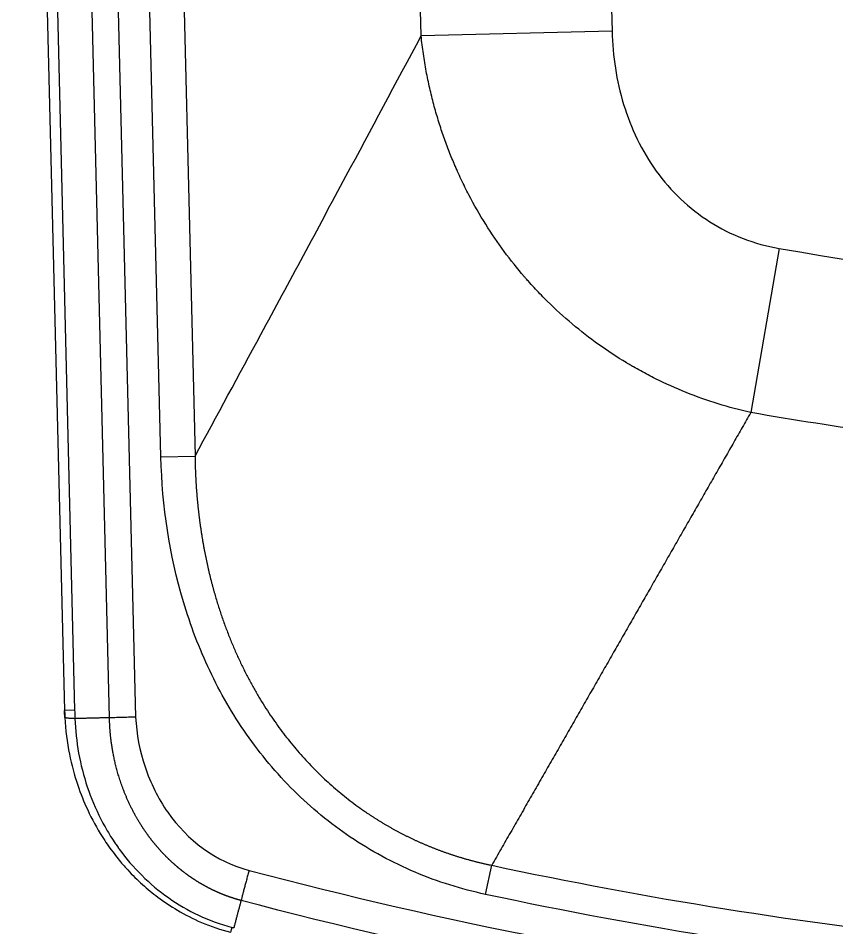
# Model space of a CAD drawing. Header units: millimetres. Extents: x 6110 to 6704, y -2661 to -1821.
# Drawn here: x 6234.03 to 6262.22, y -1953.83 to -1922.52 of the extents above; entities that cross this region are included whole.
import ezdxf

# ---------------------------------------------------------------- set-up
doc = ezdxf.new("R2010")
doc.units = ezdxf.units.MM
doc.header["$LTSCALE"] = 0.1
doc.linetypes.add('HIDDEN2', pattern=[4.7625, 3.175, -1.5875])
doc.layers.add('1', color=4, linetype='HIDDEN2', lineweight=13)

msp = doc.modelspace()

# ---------------------------------------------------------------- linework, layer by layer
at = {"layer": '1', "color": 7, "linetype": 'Continuous', "lineweight": -3}
for p, q in [((6237.172, -1946.601), (6235.571, -1881.818)), ((6236.47, -1881.796), (6238.071, -1946.579)), ((6234.028, -1881.87), (6235.622, -1946.348)), ((6234.379, -1881.861), (6235.972, -1946.339)), ((6238.944, -1937.624), (6238.016, -1900.059)), ((6239.19, -1900.03), (6240.119, -1937.595)), ((6253.956, -1901.824), (6254.479, -1922.969)), ((6247.903, -1923.131), (6247.38, -1901.987)), ((6254.479, -1922.969), (6247.903, -1923.131)), ((6260.232, -1930.446), (6259.255, -1936.096)), ((6238.944, -1937.624), (6240.119, -1937.595)), ((6235.972, -1946.339), (6235.625, -1946.348)), ((6235.625, -1946.348), (6235.622, -1946.348)), ((6250.12, -1952.681), (6250.334, -1951.68))]:
    msp.add_line(p, q, dxfattribs=at)
msp.add_ellipse((6241.655, -1952.777), major_axis=(0.312, 1.21), ratio=0.012366, start_param=3.141718, end_param=3.680863, dxfattribs=at)
for points, knots in [([(6240.119, -1937.595), (6240.874, -1936.201), (6241.628, -1934.805), (6243.361, -1931.596), (6244.338, -1929.781), (6246.178, -1926.355), (6247.041, -1924.744), (6247.903, -1923.131)], [0, 0, 0, 0, 0.290438, 0.290438, 0.667026, 0.667026, 1, 1, 1, 1]), ([(6259.255, -1936.096), (6258.875, -1936.011), (6258.499, -1935.91), (6257.757, -1935.679), (6257.391, -1935.549), (6256.672, -1935.26), (6256.319, -1935.102), (6255.802, -1934.844), (6255.632, -1934.755), (6255.38, -1934.617), (6255.255, -1934.547), (6255.111, -1934.463), (6255.039, -1934.421), (6255.003, -1934.399), (6254.985, -1934.388), (6254.976, -1934.383), (6254.972, -1934.38), (6254.97, -1934.379), (6254.969, -1934.378), (6254.968, -1934.378), (6254.644, -1934.183), (6254.327, -1933.975), (6253.705, -1933.531), (6253.402, -1933.295), (6252.812, -1932.799), (6252.525, -1932.537), (6252.111, -1932.128), (6251.975, -1931.988), (6251.775, -1931.775), (6251.677, -1931.667), (6251.563, -1931.539), (6251.507, -1931.475), (6251.479, -1931.442), (6251.465, -1931.426), (6251.458, -1931.418), (6251.455, -1931.414), (6251.453, -1931.412), (6251.452, -1931.411), (6251.452, -1931.411), (6251.451, -1931.41), (6251.451, -1931.41), (6251.451, -1931.41), (6251.215, -1931.136), (6250.986, -1930.849), (6250.543, -1930.249), (6250.33, -1929.937), (6249.923, -1929.287), (6249.73, -1928.95), (6249.457, -1928.428), (6249.369, -1928.252), (6249.242, -1927.983), (6249.179, -1927.848), (6249.109, -1927.688), (6249.074, -1927.608), (6249.056, -1927.568), (6249.048, -1927.547), (6249.044, -1927.537), (6249.041, -1927.532), (6249.04, -1927.53), (6249.04, -1927.528), (6249.04, -1927.528), (6249.039, -1927.528), (6249.039, -1927.527), (6249.039, -1927.527), (6249.039, -1927.527), (6248.973, -1927.372), (6248.909, -1927.214), (6248.784, -1926.889), (6248.723, -1926.722), (6248.605, -1926.382), (6248.548, -1926.209), (6248.44, -1925.854), (6248.388, -1925.673), (6248.29, -1925.305), (6248.243, -1925.118), (6248.157, -1924.736), (6248.117, -1924.542), (6248.043, -1924.149), (6248.01, -1923.949), (6247.951, -1923.544), (6247.925, -1923.339), (6247.903, -1923.131)], [0, 0, 0, 0, 0.0625, 0.0625, 0.125, 0.125, 0.1875, 0.1875, 0.21875, 0.21875, 0.234375, 0.242187, 0.246094, 0.248047, 0.249023, 0.249512, 0.249756, 0.249878, 0.249878, 0.25, 0.25, 0.3125, 0.3125, 0.375, 0.375, 0.4375, 0.4375, 0.46875, 0.46875, 0.484375, 0.492187, 0.496094, 0.498047, 0.499023, 0.499512, 0.499756, 0.499878, 0.499939, 0.499969, 0.499985, 0.499985, 0.5, 0.5, 0.5625, 0.5625, 0.625, 0.625, 0.6875, 0.6875, 0.71875, 0.71875, 0.734375, 0.742187, 0.746094, 0.748047, 0.749023, 0.749512, 0.749756, 0.749878, 0.749939, 0.749969, 0.749985, 0.749992, 0.749992, 0.75, 0.75, 0.78125, 0.78125, 0.8125, 0.8125, 0.84375, 0.84375, 0.875, 0.875, 0.90625, 0.90625, 0.9375, 0.9375, 0.96875, 0.96875, 1, 1, 1, 1]), ([(6254.479, -1922.969), (6254.5, -1923.829), (6254.627, -1924.67), (6255.127, -1926.307), (6255.499, -1927.086), (6256.502, -1928.476), (6257.125, -1929.073), (6258.572, -1929.989), (6259.381, -1930.298), (6260.232, -1930.446)], [0, 0, 0, 0, 0.25, 0.25, 0.5, 0.5, 0.75, 0.75, 1, 1, 1, 1]), ([(6260.232, -1930.446), (6267.835, -1931.761), (6275.499, -1932.419), (6290.928, -1932.417), (6298.587, -1931.761), (6306.19, -1930.446)], [0, 0, 0, 0, 0.5, 0.5, 1, 1, 1, 1]), ([(6259.255, -1936.096), (6259.206, -1936.181), (6259.109, -1936.35), (6258.963, -1936.605), (6258.817, -1936.86), (6258.671, -1937.116), (6258.524, -1937.372), (6258.377, -1937.629), (6258.23, -1937.886), (6258.083, -1938.144), (6257.935, -1938.402), (6257.787, -1938.661), (6257.639, -1938.92), (6257.49, -1939.18), (6257.341, -1939.44), (6257.192, -1939.701), (6257.042, -1939.962), (6256.892, -1940.224), (6256.742, -1940.486), (6256.592, -1940.749), (6256.441, -1941.013), (6256.29, -1941.277), (6256.139, -1941.541), (6255.987, -1941.806), (6255.835, -1942.071), (6255.683, -1942.337), (6255.531, -1942.603), (6255.378, -1942.87), (6255.225, -1943.138), (6255.071, -1943.406), (6254.918, -1943.674), (6254.764, -1943.943), (6254.61, -1944.213), (6254.455, -1944.482), (6254.3, -1944.753), (6254.145, -1945.024), (6253.99, -1945.295), (6253.834, -1945.567), (6253.678, -1945.84), (6253.522, -1946.113), (6253.365, -1946.386), (6253.208, -1946.66), (6253.051, -1946.935), (6252.894, -1947.21), (6252.736, -1947.486), (6252.578, -1947.762), (6252.419, -1948.038), (6252.261, -1948.315), (6252.102, -1948.593), (6251.943, -1948.871), (6251.783, -1949.15), (6251.623, -1949.429), (6251.463, -1949.708), (6251.303, -1949.988), (6251.142, -1950.269), (6250.981, -1950.55), (6250.82, -1950.832), (6250.658, -1951.114), (6250.496, -1951.397), (6250.388, -1951.585), (6250.334, -1951.68)], [0, 0, 0, 0, 0.016237, 0.03251, 0.048818, 0.065161, 0.081539, 0.097953, 0.114402, 0.130886, 0.147405, 0.163959, 0.180549, 0.197174, 0.213834, 0.230529, 0.24726, 0.264025, 0.280826, 0.297663, 0.314534, 0.331441, 0.348383, 0.36536, 0.382372, 0.39942, 0.416502, 0.43362, 0.450774, 0.467962, 0.485186, 0.502445, 0.519739, 0.537068, 0.554433, 0.571833, 0.589268, 0.606738, 0.624244, 0.641785, 0.659361, 0.676972, 0.694619, 0.7123, 0.730017, 0.747769, 0.765557, 0.78338, 0.801238, 0.819131, 0.837059, 0.855023, 0.873022, 0.891056, 0.909125, 0.927229, 0.945369, 0.963544, 0.981755, 1, 1, 1, 1]), ([(6307.167, -1936.096), (6306.625, -1936.19), (6306.083, -1936.28), (6303.08, -1936.763), (6300.607, -1937.094), (6295.638, -1937.625), (6293.149, -1937.823), (6288.174, -1938.086), (6285.687, -1938.152), (6278.212, -1938.152), (6273.207, -1937.884), (6265.241, -1937.032), (6262.239, -1936.612), (6259.255, -1936.096)], [0, 0, 0, 0, 0.034256, 0.034256, 0.189549, 0.189549, 0.344842, 0.344842, 0.500135, 0.500135, 0.810721, 0.810721, 1, 1, 1, 1]), ([(6250.12, -1952.681), (6249.285, -1952.503), (6248.478, -1952.249), (6246.921, -1951.591), (6246.164, -1951.18), (6244.765, -1950.236), (6244.118, -1949.703), (6242.925, -1948.517), (6242.373, -1947.858), (6241.406, -1946.471), (6240.987, -1945.742), (6240.264, -1944.219), (6239.959, -1943.418), (6239.233, -1940.988), (6238.986, -1939.325), (6238.944, -1937.624)], [0, 0, 0, 0, 0.125, 0.125, 0.25, 0.25, 0.375, 0.375, 0.5, 0.5, 0.625, 0.625, 0.75, 0.75, 1, 1, 1, 1]), ([(6240.119, -1937.595), (6240.119, -1937.604), (6240.119, -1937.622), (6240.119, -1937.649), (6240.119, -1937.677), (6240.12, -1937.705), (6240.12, -1937.734), (6240.12, -1937.763), (6240.121, -1937.793), (6240.121, -1937.823), (6240.122, -1937.853), (6240.123, -1937.884), (6240.124, -1937.916), (6240.124, -1937.948), (6240.125, -1937.981), (6240.126, -1938.014), (6240.128, -1938.047), (6240.129, -1938.081), (6240.13, -1938.115), (6240.131, -1938.15), (6240.133, -1938.186), (6240.134, -1938.221), (6240.136, -1938.258), (6240.138, -1938.295), (6240.14, -1938.332), (6240.141, -1938.37), (6240.144, -1938.408), (6240.146, -1938.447), (6240.148, -1938.486), (6240.15, -1938.526), (6240.153, -1938.566), (6240.155, -1938.606), (6240.158, -1938.648), (6240.161, -1938.689), (6240.164, -1938.731), (6240.167, -1938.774), (6240.171, -1938.817), (6240.174, -1938.861), (6240.178, -1938.905), (6240.181, -1938.949), (6240.185, -1938.994), (6240.189, -1939.04), (6240.193, -1939.086), (6240.198, -1939.132), (6240.202, -1939.179), (6240.207, -1939.227), (6240.212, -1939.274), (6240.217, -1939.323), (6240.222, -1939.372), (6240.227, -1939.421), (6240.233, -1939.471), (6240.238, -1939.521), (6240.244, -1939.572), (6240.25, -1939.624), (6240.257, -1939.675), (6240.263, -1939.728), (6240.27, -1939.78), (6240.277, -1939.834), (6240.284, -1939.887), (6240.294, -1939.962), (6240.308, -1940.057), (6240.325, -1940.172), (6240.342, -1940.286), (6240.361, -1940.4), (6240.38, -1940.514), (6240.399, -1940.626), (6240.419, -1940.738), (6240.44, -1940.85), (6240.462, -1940.96), (6240.484, -1941.07), (6240.507, -1941.18), (6240.53, -1941.289), (6240.554, -1941.397), (6240.578, -1941.504), (6240.603, -1941.611), (6240.629, -1941.717), (6240.655, -1941.822), (6240.682, -1941.927), (6240.709, -1942.031), (6240.737, -1942.134), (6240.793, -1942.338), (6240.882, -1942.639), (6241.009, -1943.035), (6241.146, -1943.422), (6241.29, -1943.801), (6241.443, -1944.171), (6241.603, -1944.532), (6241.77, -1944.885), (6241.945, -1945.228), (6242.126, -1945.562), (6242.314, -1945.887), (6242.507, -1946.201), (6242.767, -1946.6), (6243.105, -1947.074), (6243.532, -1947.612), (6243.982, -1948.121), (6244.454, -1948.599), (6244.946, -1949.047), (6245.456, -1949.462), (6245.822, -1949.728), (6246.028, -1949.869), (6246.069, -1949.896), (6246.109, -1949.923), (6246.15, -1949.95), (6246.191, -1949.977), (6246.232, -1950.004), (6246.273, -1950.03), (6246.314, -1950.057), (6246.355, -1950.083), (6246.397, -1950.109), (6246.438, -1950.135), (6246.48, -1950.161), (6246.522, -1950.186), (6246.564, -1950.212), (6246.606, -1950.237), (6246.648, -1950.262), (6246.69, -1950.287), (6246.732, -1950.311), (6246.775, -1950.336), (6246.817, -1950.36), (6246.86, -1950.385), (6246.903, -1950.409), (6246.946, -1950.432), (6246.989, -1950.456), (6247.032, -1950.48), (6247.075, -1950.503), (6247.119, -1950.526), (6247.162, -1950.549), (6247.206, -1950.572), (6247.25, -1950.595), (6247.293, -1950.617), (6247.337, -1950.639), (6247.381, -1950.661), (6247.426, -1950.683), (6247.47, -1950.705), (6247.514, -1950.727), (6247.559, -1950.748), (6247.603, -1950.769), (6247.648, -1950.79), (6247.692, -1950.811), (6247.737, -1950.832), (6247.782, -1950.852), (6247.827, -1950.873), (6247.872, -1950.893), (6247.918, -1950.913), (6247.963, -1950.932), (6248.008, -1950.952), (6248.054, -1950.971), (6248.099, -1950.991), (6248.145, -1951.01), (6248.191, -1951.029), (6248.237, -1951.047), (6248.283, -1951.066), (6248.329, -1951.084), (6248.375, -1951.102), (6248.421, -1951.12), (6248.468, -1951.138), (6248.514, -1951.155), (6248.56, -1951.173), (6248.607, -1951.19), (6248.654, -1951.207), (6248.7, -1951.224), (6248.747, -1951.24), (6248.794, -1951.257), (6248.841, -1951.273), (6248.888, -1951.289), (6248.935, -1951.305), (6248.983, -1951.32), (6249.03, -1951.336), (6249.077, -1951.351), (6249.125, -1951.366), (6249.172, -1951.381), (6249.22, -1951.396), (6249.268, -1951.41), (6249.315, -1951.424), (6249.363, -1951.439), (6249.411, -1951.452), (6249.459, -1951.466), (6249.507, -1951.48), (6249.555, -1951.493), (6249.604, -1951.506), (6249.652, -1951.519), (6249.7, -1951.532), (6249.749, -1951.544), (6249.797, -1951.557), (6249.846, -1951.569), (6249.894, -1951.581), (6249.943, -1951.593), (6249.992, -1951.604), (6250.04, -1951.616), (6250.089, -1951.627), (6250.138, -1951.638), (6250.187, -1951.649), (6250.236, -1951.659), (6250.285, -1951.67), (6250.318, -1951.676), (6250.334, -1951.68)], [0, 0, 0, 0, 0.001422, 0.002869, 0.004342, 0.005839, 0.007361, 0.008909, 0.010482, 0.01208, 0.013703, 0.015351, 0.017025, 0.018724, 0.020449, 0.022199, 0.023974, 0.025775, 0.027601, 0.029453, 0.03133, 0.033233, 0.035162, 0.037116, 0.039096, 0.041101, 0.043132, 0.04519, 0.047272, 0.049381, 0.051516, 0.053676, 0.055863, 0.058075, 0.060314, 0.062579, 0.064869, 0.067186, 0.069529, 0.071898, 0.074294, 0.076715, 0.079163, 0.081637, 0.084138, 0.086665, 0.089219, 0.091799, 0.094405, 0.097038, 0.099698, 0.102384, 0.105097, 0.107837, 0.110603, 0.113396, 0.116216, 0.119063, 0.121936, 0.124836, 0.131031, 0.1372, 0.143341, 0.149456, 0.155545, 0.161606, 0.16764, 0.173648, 0.179628, 0.18558, 0.191505, 0.197403, 0.203272, 0.209114, 0.214929, 0.220715, 0.226473, 0.232202, 0.237904, 0.243577, 0.249222, 0.2715, 0.293519, 0.315276, 0.336768, 0.357993, 0.378948, 0.399632, 0.420043, 0.440179, 0.46004, 0.479624, 0.498932, 0.535724, 0.572115, 0.608108, 0.643708, 0.678923, 0.71376, 0.748232, 0.75082, 0.753408, 0.755997, 0.758587, 0.761177, 0.763769, 0.76636, 0.768953, 0.771546, 0.77414, 0.776734, 0.77933, 0.781926, 0.784522, 0.78712, 0.789718, 0.792317, 0.794916, 0.797517, 0.800118, 0.802719, 0.805322, 0.807925, 0.810529, 0.813134, 0.815739, 0.818345, 0.820952, 0.823559, 0.826168, 0.828777, 0.831386, 0.833997, 0.836608, 0.83922, 0.841833, 0.844446, 0.847061, 0.849676, 0.852291, 0.854908, 0.857525, 0.860143, 0.862762, 0.865381, 0.868002, 0.870623, 0.873244, 0.875867, 0.87849, 0.881114, 0.883739, 0.886365, 0.888991, 0.891618, 0.894246, 0.896875, 0.899504, 0.902134, 0.904765, 0.907397, 0.910029, 0.912663, 0.915297, 0.917931, 0.920567, 0.923203, 0.92584, 0.928478, 0.931117, 0.933757, 0.936397, 0.939038, 0.94168, 0.944322, 0.946966, 0.94961, 0.952255, 0.954901, 0.957547, 0.960195, 0.962843, 0.965492, 0.968141, 0.970792, 0.973443, 0.976095, 0.978748, 0.981402, 0.984056, 0.986712, 0.989368, 0.992024, 0.994682, 0.997341, 1, 1, 1, 1]), ([(6235.634, -1946.595), (6235.656, -1947.023), (6235.754, -1947.806), (6236.04, -1948.871), (6236.42, -1949.82), (6236.837, -1950.585), (6237.213, -1951.131), (6237.509, -1951.512), (6237.842, -1951.897), (6238.294, -1952.344), (6238.863, -1952.812), (6239.535, -1953.26), (6240.37, -1953.684), (6240.997, -1953.897), (6241.343, -1953.987)], [0, 0, 0, 0, 0.127992, 0.238116, 0.33066, 0.435192, 0.498976, 0.529522, 0.580005, 0.651824, 0.720097, 0.800973, 0.893803, 1, 1, 1, 1]), ([(6235.984, -1946.631), (6235.997, -1947.029), (6236.039, -1947.427), (6236.181, -1948.214), (6236.281, -1948.603), (6236.536, -1949.363), (6236.692, -1949.735), (6236.967, -1950.272), (6237.116, -1950.536), (6237.306, -1950.834), (6237.406, -1950.98), (6237.458, -1951.053), (6237.48, -1951.084), (6237.491, -1951.099), (6237.496, -1951.107), (6237.503, -1951.116), (6237.506, -1951.12), (6237.508, -1951.123), (6237.508, -1951.124), (6237.509, -1951.124), (6237.509, -1951.125), (6237.974, -1951.763), (6238.545, -1952.332), (6239.854, -1953.255), (6240.593, -1953.609), (6241.395, -1953.817)], [0, 0, 0, 0, 0.125, 0.125, 0.25, 0.25, 0.375, 0.375, 0.4375, 0.46875, 0.484375, 0.492188, 0.496094, 0.496094, 0.498047, 0.499023, 0.499512, 0.499756, 0.499878, 0.499878, 0.5, 0.5, 0.75, 0.75, 1, 1, 1, 1]), ([(6238.072, -1946.579), (6238.031, -1946.58), (6237.99, -1946.581), (6237.907, -1946.584), (6237.866, -1946.585), (6237.784, -1946.588), (6237.743, -1946.589), (6237.662, -1946.591), (6237.622, -1946.592), (6237.544, -1946.594), (6237.506, -1946.595), (6237.432, -1946.597), (6237.396, -1946.598), (6237.327, -1946.599), (6237.294, -1946.6), (6237.231, -1946.601), (6237.201, -1946.601), (6237.172, -1946.601)], [0, 0, 0, 0, 0.125, 0.125, 0.25, 0.25, 0.375, 0.375, 0.5, 0.5, 0.625, 0.625, 0.75, 0.75, 0.875, 0.875, 1, 1, 1, 1]), ([(6241.702, -1952.891), (6241.696, -1952.89), (6241.685, -1952.886), (6241.667, -1952.882), (6241.649, -1952.877), (6241.632, -1952.872), (6241.614, -1952.867), (6241.596, -1952.862), (6241.578, -1952.857), (6241.56, -1952.851), (6241.542, -1952.846), (6241.524, -1952.841), (6241.505, -1952.835), (6241.487, -1952.83), (6241.469, -1952.824), (6241.45, -1952.818), (6241.432, -1952.812), (6241.414, -1952.806), (6241.395, -1952.8), (6241.376, -1952.794), (6241.358, -1952.788), (6241.339, -1952.782), (6241.32, -1952.775), (6241.301, -1952.769), (6241.283, -1952.762), (6241.264, -1952.755), (6241.245, -1952.748), (6241.226, -1952.742), (6241.207, -1952.734), (6241.187, -1952.727), (6241.168, -1952.72), (6241.149, -1952.713), (6241.13, -1952.705), (6241.11, -1952.698), (6241.091, -1952.69), (6241.072, -1952.683), (6241.052, -1952.675), (6241.033, -1952.667), (6241.013, -1952.659), (6240.994, -1952.65), (6240.974, -1952.642), (6240.954, -1952.634), (6240.934, -1952.625), (6240.915, -1952.617), (6240.895, -1952.608), (6240.875, -1952.599), (6240.855, -1952.59), (6240.835, -1952.581), (6240.815, -1952.572), (6240.795, -1952.563), (6240.775, -1952.553), (6240.755, -1952.544), (6240.735, -1952.534), (6240.715, -1952.525), (6240.695, -1952.515), (6240.674, -1952.505), (6240.654, -1952.495), (6240.634, -1952.484), (6240.613, -1952.474), (6240.593, -1952.464), (6240.573, -1952.453), (6240.552, -1952.442), (6240.532, -1952.431), (6240.511, -1952.421), (6240.491, -1952.409), (6240.47, -1952.398), (6240.45, -1952.387), (6240.429, -1952.375), (6240.409, -1952.364), (6240.388, -1952.352), (6240.367, -1952.34), (6240.347, -1952.328), (6240.326, -1952.316), (6240.305, -1952.304), (6240.284, -1952.292), (6240.264, -1952.279), (6240.243, -1952.267), (6240.222, -1952.254), (6240.201, -1952.241), (6240.18, -1952.228), (6240.16, -1952.215), (6240.139, -1952.202), (6240.118, -1952.188), (6240.097, -1952.175), (6240.076, -1952.161), (6240.055, -1952.147), (6240.034, -1952.133), (6240.013, -1952.119), (6239.992, -1952.105), (6239.971, -1952.09), (6239.95, -1952.076), (6239.929, -1952.061), (6239.908, -1952.046), (6239.887, -1952.031), (6239.866, -1952.016), (6239.846, -1952.001), (6239.825, -1951.986), (6239.804, -1951.97), (6239.783, -1951.955), (6239.762, -1951.939), (6239.741, -1951.923), (6239.72, -1951.907), (6239.699, -1951.89), (6239.678, -1951.874), (6239.657, -1951.857), (6239.636, -1951.841), (6239.615, -1951.824), (6239.594, -1951.807), (6239.573, -1951.79), (6239.552, -1951.773), (6239.531, -1951.755), (6239.51, -1951.738), (6239.489, -1951.72), (6239.469, -1951.702), (6239.448, -1951.684), (6239.427, -1951.666), (6239.406, -1951.647), (6239.385, -1951.629), (6239.365, -1951.61), (6239.344, -1951.592), (6239.323, -1951.573), (6239.302, -1951.554), (6239.282, -1951.534), (6239.261, -1951.515), (6239.24, -1951.495), (6239.22, -1951.476), (6239.199, -1951.456), (6239.179, -1951.436), (6239.158, -1951.416), (6239.138, -1951.395), (6239.117, -1951.375), (6239.097, -1951.354), (6239.077, -1951.333), (6239.056, -1951.312), (6239.036, -1951.291), (6239.016, -1951.27), (6238.996, -1951.248), (6238.975, -1951.227), (6238.955, -1951.205), (6238.935, -1951.183), (6238.915, -1951.161), (6238.895, -1951.139), (6238.875, -1951.117), (6238.856, -1951.094), (6238.836, -1951.071), (6238.816, -1951.048), (6238.796, -1951.025), (6238.777, -1951.002), (6238.757, -1950.979), (6238.738, -1950.955), (6238.718, -1950.932), (6238.699, -1950.908), (6238.679, -1950.884), (6238.66, -1950.86), (6238.641, -1950.835), (6238.622, -1950.811), (6238.603, -1950.786), (6238.584, -1950.762), (6238.565, -1950.737), (6238.546, -1950.711), (6238.527, -1950.686), (6238.508, -1950.661), (6238.49, -1950.635), (6238.471, -1950.609), (6238.453, -1950.583), (6238.434, -1950.557), (6238.416, -1950.531), (6238.398, -1950.505), (6238.379, -1950.478), (6238.361, -1950.452), (6238.343, -1950.425), (6238.326, -1950.398), (6238.308, -1950.37), (6238.29, -1950.343), (6238.272, -1950.316), (6238.255, -1950.288), (6238.237, -1950.26), (6238.22, -1950.232), (6238.203, -1950.204), (6238.186, -1950.176), (6238.169, -1950.147), (6238.152, -1950.119), (6238.135, -1950.09), (6238.118, -1950.061), (6238.101, -1950.032), (6238.071, -1949.979), (6238.029, -1949.901), (6237.975, -1949.8), (6237.923, -1949.699), (6237.875, -1949.599), (6237.828, -1949.5), (6237.784, -1949.401), (6237.742, -1949.304), (6237.702, -1949.207), (6237.664, -1949.112), (6237.628, -1949.017), (6237.594, -1948.924), (6237.561, -1948.832), (6237.531, -1948.74), (6237.502, -1948.651), (6237.475, -1948.562), (6237.45, -1948.475), (6237.426, -1948.389), (6237.404, -1948.304), (6237.383, -1948.221), (6237.363, -1948.139), (6237.345, -1948.059), (6237.328, -1947.98), (6237.312, -1947.902), (6237.297, -1947.826), (6237.284, -1947.752), (6237.271, -1947.679), (6237.26, -1947.608), (6237.249, -1947.538), (6237.239, -1947.47), (6237.231, -1947.403), (6237.223, -1947.338), (6237.215, -1947.275), (6237.209, -1947.213), (6237.203, -1947.153), (6237.198, -1947.095), (6237.193, -1947.038), (6237.189, -1946.983), (6237.185, -1946.929), (6237.182, -1946.878), (6237.18, -1946.827), (6237.178, -1946.779), (6237.176, -1946.732), (6237.174, -1946.687), (6237.173, -1946.644), (6237.172, -1946.615), (6237.172, -1946.601)], [0, 0, 0, 0, 0.002188, 0.004385, 0.006593, 0.00881, 0.011038, 0.013275, 0.015522, 0.017779, 0.020045, 0.022322, 0.024609, 0.026905, 0.029211, 0.031528, 0.033854, 0.036189, 0.038535, 0.040891, 0.043256, 0.045632, 0.048017, 0.050412, 0.052817, 0.055232, 0.057657, 0.060091, 0.062536, 0.06499, 0.067455, 0.069929, 0.072413, 0.074907, 0.077411, 0.079925, 0.082449, 0.084982, 0.087526, 0.090079, 0.092643, 0.095216, 0.097799, 0.100392, 0.102996, 0.105609, 0.108232, 0.110865, 0.113508, 0.116161, 0.118824, 0.121496, 0.124179, 0.126872, 0.129575, 0.132288, 0.135011, 0.137744, 0.140487, 0.14324, 0.146003, 0.148776, 0.151559, 0.154352, 0.157155, 0.159969, 0.162792, 0.165625, 0.168469, 0.171323, 0.174186, 0.17706, 0.179944, 0.182838, 0.185742, 0.188657, 0.191581, 0.194516, 0.197461, 0.200416, 0.203381, 0.206356, 0.209342, 0.212338, 0.215344, 0.21836, 0.221386, 0.224423, 0.22747, 0.230527, 0.233594, 0.236671, 0.239759, 0.242857, 0.245966, 0.249084, 0.252213, 0.255352, 0.258502, 0.261661, 0.264831, 0.268012, 0.271202, 0.274403, 0.277615, 0.280836, 0.284068, 0.287311, 0.290563, 0.293826, 0.297099, 0.300383, 0.303677, 0.306981, 0.310296, 0.313621, 0.316956, 0.320302, 0.323658, 0.327025, 0.330402, 0.333789, 0.337186, 0.340594, 0.344013, 0.347441, 0.35088, 0.35433, 0.35779, 0.36126, 0.36474, 0.368231, 0.371732, 0.375244, 0.378766, 0.382298, 0.385841, 0.389394, 0.392957, 0.39653, 0.400114, 0.403709, 0.407313, 0.410928, 0.414553, 0.418189, 0.421834, 0.42549, 0.429157, 0.432833, 0.43652, 0.440217, 0.443925, 0.447642, 0.45137, 0.455108, 0.458856, 0.462614, 0.466383, 0.470162, 0.473951, 0.47775, 0.481559, 0.485378, 0.489207, 0.493047, 0.496896, 0.500756, 0.504626, 0.508505, 0.512395, 0.516294, 0.520203, 0.524122, 0.528051, 0.53199, 0.535939, 0.539898, 0.543867, 0.547846, 0.551835, 0.555834, 0.559843, 0.563862, 0.567891, 0.571931, 0.585953, 0.599766, 0.613373, 0.626772, 0.639966, 0.652953, 0.665735, 0.678312, 0.690684, 0.702851, 0.714814, 0.726572, 0.738125, 0.749474, 0.760619, 0.771559, 0.782295, 0.792827, 0.803154, 0.813277, 0.823195, 0.832909, 0.842419, 0.851724, 0.860825, 0.869722, 0.878414, 0.886902, 0.895186, 0.903266, 0.911141, 0.918813, 0.92628, 0.933543, 0.940603, 0.947459, 0.95411, 0.960559, 0.966803, 0.972844, 0.978682, 0.984316, 0.989747, 0.994975, 1, 1, 1, 1]), ([(6238.072, -1946.579), (6238.103, -1947.167), (6238.211, -1947.738), (6238.581, -1948.847), (6238.843, -1949.377), (6239.851, -1950.814), (6240.833, -1951.56), (6241.977, -1951.854)], [0, 0, 0, 0, 0.25, 0.25, 0.5, 0.5, 1, 1, 1, 1]), ([(6241.977, -1951.854), (6241.964, -1951.904), (6241.95, -1951.954), (6241.923, -1952.056), (6241.91, -1952.107), (6241.883, -1952.208), (6241.87, -1952.258), (6241.844, -1952.356), (6241.831, -1952.404), (6241.807, -1952.496), (6241.795, -1952.541), (6241.773, -1952.625), (6241.762, -1952.665), (6241.742, -1952.739), (6241.733, -1952.774), (6241.717, -1952.837), (6241.709, -1952.866), (6241.702, -1952.891)], [0, 0, 0, 0, 0.125, 0.125, 0.25, 0.25, 0.375, 0.375, 0.5, 0.5, 0.625, 0.625, 0.75, 0.75, 0.875, 0.875, 1, 1, 1, 1]), ([(6241.977, -1951.854), (6248.709, -1953.636), (6255.522, -1954.975), (6265.863, -1956.322), (6269.332, -1956.659), (6276.267, -1957.108), (6279.737, -1957.221), (6290.156, -1957.22), (6297.122, -1956.769), (6310.063, -1955.084), (6316.088, -1953.948), (6322.037, -1952.471)], [0, 0, 0, 0, 0.257699, 0.257699, 0.386548, 0.386548, 0.515397, 0.515397, 0.773096, 0.773096, 1, 1, 1, 1]), ([(6250.334, -1951.68), (6255.656, -1952.816), (6261.034, -1953.675), (6271.996, -1954.848), (6277.61, -1955.149), (6285.988, -1955.149), (6288.773, -1955.075), (6294.347, -1954.779), (6297.14, -1954.557), (6302.712, -1953.962), (6305.481, -1953.592), (6310.868, -1952.725), (6313.487, -1952.235), (6316.088, -1951.68)], [0, 0, 0, 0, 0.247, 0.247, 0.5, 0.5, 0.6265, 0.6265, 0.753, 0.753, 0.8795, 0.8795, 1, 1, 1, 1]), ([(6322.036, -1953.577), (6316.132, -1955.034), (6310.17, -1956.154), (6297.201, -1957.843), (6290.186, -1958.296), (6276.228, -1958.296), (6269.204, -1957.841), (6255.338, -1956.034), (6248.482, -1954.687), (6241.702, -1952.891)], [0, 0, 0, 0, 0.224456, 0.224456, 0.48297, 0.48297, 0.741485, 0.741485, 1, 1, 1, 1]), ([(6316.302, -1952.681), (6305.382, -1955.013), (6294.378, -1956.166), (6277.749, -1956.176), (6272.164, -1955.885), (6261.081, -1954.72), (6255.58, -1953.847), (6250.12, -1952.681)], [0, 0, 0, 0, 0.5, 0.5, 0.75, 0.75, 1, 1, 1, 1])]:
    msp.add_open_spline(points, degree=3, knots=knots, dxfattribs=at)
for points, degree in [([(6235.972, -1946.339), (6235.975, -1946.436), (6235.979, -1946.533), (6235.985, -1946.631)], 3), ([(6235.632, -1946.585), (6235.628, -1946.506), (6235.625, -1946.427), (6235.622, -1946.348)], 3), ([(6235.626, -1946.348), (6235.635, -1946.595)], 1), ([(6237.172, -1946.601), (6235.984, -1946.631)], 1), ([(6241.702, -1952.891), (6241.453, -1953.832)], 1), ([(6241.395, -1953.817), (6241.414, -1953.822), (6241.433, -1953.827), (6241.453, -1953.832)], 3)]:
    msp.add_open_spline(points, degree=degree, dxfattribs=at)
msp.add_rational_spline([(6235.984, -1946.631), (6235.607, -1946.624), (6235.632, -1946.585)], [1, 0.917782690709, 1], degree=2, dxfattribs=at)

doc.saveas('drawing.dxf')
